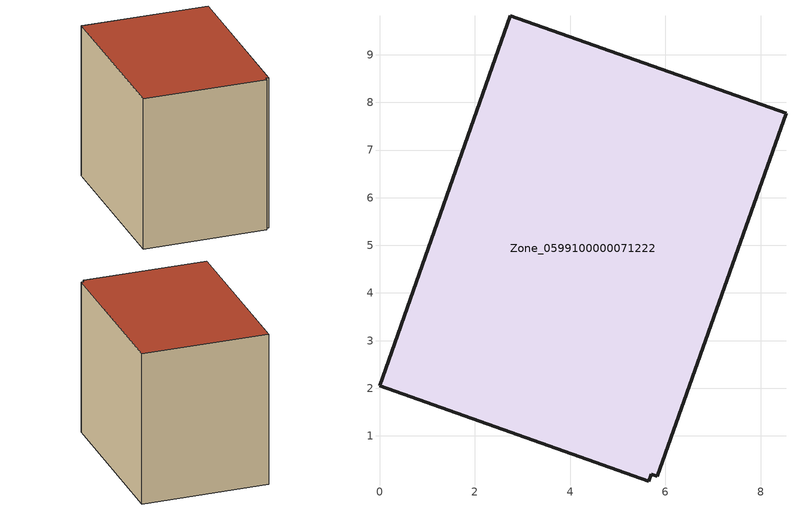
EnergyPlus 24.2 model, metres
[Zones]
Zone_0599100000071222
 floor ground (C_G): 2.74,9.82 8.53,7.77 5.83,0.15 5.7,0.19 5.65,0.04 0,2.05 z0.48
 wall outside (C_F): 8.53,7.77 2.74,9.82 0,2.05 5.65,0.04 5.7,0.19 5.83,0.15 8.53,7.77 z0.48:8.06
 roof outside (C_R): 2.74,9.82 0,2.05 5.65,0.04 5.7,0.19 5.83,0.15 8.53,7.77 z8.06
[BUILDING]
Pand.0599100000071222: North Axis=0; Terrain=City; Loads Convergence Tolerance Value=0.04; Temperature Convergence Tolerance Value=0.4; Solar Distribution=FullExterior; Maximum Number of Warmup Days=25; Minimum Number of Warmup Days=1
[Site:Location]
Rotterdam.The.Hague.AP_ZH_NLD Design_Conditions: Latitude=51.96; Longitude=4.45; Time Zone=1; Elevation=-4.5
[SITE:GROUNDTEMPERATURE:BUILDINGSURFACE]
18, 18, 18, 18, 18, 18, 18, 18, 18, 18, 18, 18
[MATERIAL] Thermal Absorptance=0.9; Solar Absorptance=0.7; Visible Absorptance=0.7
Name | Roughness | Thickness | Conductivity | Density | Specific Heat
G.TC.1965-1974 | MediumSmooth | 0.15 | 0.882353 | 540 | 1210
F.TC.1965-1974 | Rough | 0.3 | 0.697674 | 1920 | 840
R.TC.1965-1974 | MediumRough | 0.2 | 0.232558 | 1500 | 1000
[CONSTRUCTION]
C_G: G.TC.1965-1974
C_F: F.TC.1965-1974
C_R: R.TC.1965-1974
[ZONE]
Zone_0599100000071222: Type=1; Multiplier=1; Ceiling Height=Autocalculate; Volume=Autocalculate; Floor Area=autocalculate; Part of Total Floor Area=Yes
[ZONEINFILTRATION:DESIGNFLOWRATE]
Infil_Zone_0599100000071222: Zone or ZoneList or Space or SpaceList=Zone_0599100000071222; Schedule=AlwaysOn; Design Flow Rate Calculation Method=Flow/Area; Flow Rate per Floor Area=0.003; Constant Term Coefficient=1; Temperature Term Coefficient=0; Velocity Term Coefficient=0; Velocity Squared Term Coefficient=0
[HVACTEMPLATE:ZONE:IDEALLOADSAIRSYSTEM]
Zone_0599100000071222: Maximum Heating Supply Air Temperature=50; Minimum Cooling Supply Air Temperature=13; Maximum Heating Supply Air Humidity Ratio=0.0156; Minimum Cooling Supply Air Humidity Ratio=0.0077; Heating Limit=NoLimit; Cooling Limit=NoLimit; Dehumidification Control Type=ConstantSensibleHeatRatio; Cooling Sensible Heat Ratio=0.7; Dehumidification Setpoint=60; Humidification Control Type=None; Humidification Setpoint=30; Outdoor Air Method=None; Outdoor Air Flow Rate per Person=0.00944; Outdoor Air Flow Rate per Zone Floor Area=0; Outdoor Air Flow Rate per Zone=0; Demand Controlled Ventilation Type=None; Outdoor Air Economizer Type=NoEconomizer; Heat Recovery Type=None; Sensible Heat Recovery Effectiveness=0.7; Latent Heat Recovery Effectiveness=0.65
[ZONECONTROL:THERMOSTAT]
ThermostatControl_Zone_0599100000071222: Zone or ZoneList=Zone_0599100000071222; Control Type Schedule=DualSetpointControlType; Control 1=Thermostat_Zone_0599100000071222; Temperature Difference Between Cutout And Setpoint=0
[THERMOSTATSETPOINT:DUALSETPOINT]
Thermostat_Zone_0599100000071222: Heating Setpoint Temperature Schedule=HeatingSetpoint_Zone_0599100000071222; Cooling Setpoint Temperature Schedule=CoolingSetpoint_Zone_0599100000071222
[SCHEDULE:COMPACT]
HeatingSetpoint_Zone_0599100000071222: Through: 12/31, For: AllDays, Until: 24:00, 21
CoolingSetpoint_Zone_0599100000071222: Through: 12/31, For: AllDays, Until: 24:00, 24
DualSetpointControlType: Through: 12/31, For: AllDays, Until: 24:00, 4
AlwaysOn: Through: 12/31, For: AllDays, Until: 24:00, 1
